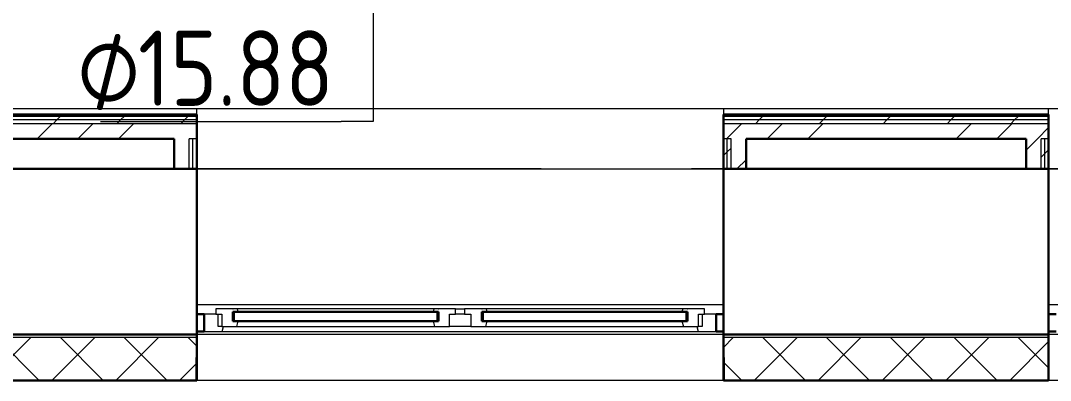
# Model space of a CAD drawing. Header units: millimetres. Extents: x -88595 to 880822, y -1054509 to -148035.
# Drawn here: x 184383 to 187804, y -247954 to -246760 of the extents above; entities that cross this region are included whole.
import ezdxf

# ---------------------------------------------------------------- set-up
doc = ezdxf.new("R2010")
doc.units = ezdxf.units.MM
doc.linetypes.add('ADSK_Линия сетки', pattern=[25, 20, -2.5, 0, -2.5])
for name, color, linetype, lineweight in [('_ Окна', 7, 'Continuous', 30), ('Марки', 7, 'Continuous', 20), ('Оборудование', 7, 'Continuous', 18), ('Ограждение', 7, 'Continuous', 9), ('Окна', 7, 'Continuous', 9), ('Оси', 7, 'Continuous', 9), ('Стены внутренние', 7, 'Continuous', 18), ('Стены наружные', 7, 'Continuous', 18), ('Стены штриховка', 7, 'Continuous', 9)]:
    doc.layers.add(name, color=color, linetype=linetype, lineweight=lineweight)
doc.styles.add('$0$GOST Common_10', font='GOST_Common.ttf', dxfattribs={"width": 0.9, "height": 250})
doc.styles.add('$1$GOST Common', font='GOST_Common.ttf', dxfattribs={"width": 0.9, "height": 250})

# ---------------------------------------------------------------- blocks, each defined once
blk = doc.blocks.new('$0$ADSK_M_Трубы - Диаметр_8-160846-В_Координация_1 этаж ОВ3')
at = {"layer": 'Марки'}
blk.add_line((0, 0), (8, 0), dxfattribs=at)
blk = doc.blocks.new('1 этаж')
at = {"layer": '_ Окна'}
for p, q in [((221122.7, 680580.6), (221097.7, 680580.6)), ((221122.7, 680522.6), (221122.7, 680580.6)), ((221220.7, 680588.6), (221217.7, 680588.6)), ((221217.7, 680588.6), (221217.7, 680556.6)), ((221897.7, 680588.6), (221220.7, 680588.6)), ((221220.7, 680588.6), (221220.7, 680556.6)), ((221220.7, 680556.6), (221220.7, 680588.6)), ((221897.7, 680556.6), (221897.7, 680588.6)), ((221897.7, 680588.6), (221897.7, 680556.6)), ((221900.7, 680588.6), (221897.7, 680588.6)), ((221900.7, 680556.6), (221900.7, 680588.6)), ((222047.7, 680588.6), (222044.7, 680588.6)), ((222044.7, 680588.6), (222044.7, 680556.6)), ((222724.7, 680588.6), (222047.7, 680588.6)), ((222047.7, 680588.6), (222047.7, 680556.6)), ((222047.7, 680556.6), (222047.7, 680588.6)), ((222724.7, 680556.6), (222724.7, 680588.6)), ((222724.7, 680588.6), (222724.7, 680556.6)), ((222727.7, 680588.6), (222724.7, 680588.6)), ((222727.7, 680556.6), (222727.7, 680588.6)), ((222847.7, 680580.6), (222822.7, 680580.6)), ((222822.7, 680580.6), (222822.7, 680522.6)), ((223952.7, 680580.6), (223927.7, 680580.6)), ((221217.7, 680556.6), (221220.7, 680556.6)), ((221220.7, 680556.6), (221897.7, 680556.6)), ((221897.7, 680556.6), (221900.7, 680556.6)), ((222044.7, 680556.6), (222047.7, 680556.6)), ((222047.7, 680556.6), (222724.7, 680556.6)), ((222724.7, 680556.6), (222727.7, 680556.6)), ((221097.7, 680522.6), (221122.7, 680522.6)), ((222822.7, 680522.6), (222847.7, 680522.6)), ((223927.7, 680522.6), (223952.7, 680522.6))]:
    blk.add_line(p, q, dxfattribs=at)
at = {"layer": '_ Окна', "lineweight": 18}
for p, q in [((221160.7, 680580.6), (221122.7, 680580.6)), ((221122.7, 680580.6), (221122.7, 680522.6)), ((221216.7, 680597.6), (221160.7, 680597.6)), ((221160.7, 680597.6), (221160.7, 680580.6)), ((221160.7, 680580.6), (221180.7, 680580.6)), ((221168.7, 680539.6), (221168.7, 680580.6)), ((221180.7, 680580.6), (221180.7, 680539.6)), ((221217.7, 680596.6), (221216.7, 680597.6)), ((221218.7, 680597.6), (221217.7, 680596.6)), ((221217.7, 680556.6), (221217.7, 680588.6)), ((221217.7, 680588.6), (221235.7, 680588.6)), ((221233.3, 680597.6), (221218.7, 680597.6)), ((221235.7, 680588.6), (221233.3, 680597.6)), ((221885.1, 680597.6), (221882.7, 680588.6)), ((221882.7, 680588.6), (221900.7, 680588.6)), ((221899.7, 680597.6), (221885.1, 680597.6)), ((221900.7, 680596.6), (221899.7, 680597.6)), ((221901.7, 680597.6), (221900.7, 680596.6)), ((221900.7, 680588.6), (221900.7, 680556.6)), ((221957.7, 680597.6), (221901.7, 680597.6)), ((221937.7, 680539.6), (221937.7, 680580.6)), ((221937.7, 680580.6), (221957.7, 680580.6)), ((221957.7, 680580.6), (221957.7, 680597.6)), ((222043.7, 680597.6), (221987.7, 680597.6)), ((221987.7, 680597.6), (221987.7, 680580.6)), ((221987.7, 680580.6), (222007.7, 680580.6)), ((222007.7, 680580.6), (222007.7, 680539.6)), ((222044.7, 680596.6), (222043.7, 680597.6)), ((222045.7, 680597.6), (222044.7, 680596.6)), ((222044.7, 680556.6), (222044.7, 680588.6)), ((222044.7, 680588.6), (222062.7, 680588.6)), ((222060.3, 680597.6), (222045.7, 680597.6)), ((222062.7, 680588.6), (222060.3, 680597.6)), ((222712.1, 680597.6), (222709.7, 680588.6)), ((222709.7, 680588.6), (222727.7, 680588.6)), ((222726.7, 680597.6), (222712.1, 680597.6)), ((222727.7, 680596.6), (222726.7, 680597.6)), ((222728.7, 680597.6), (222727.7, 680596.6)), ((222727.7, 680588.6), (222727.7, 680556.6)), ((222784.7, 680597.6), (222728.7, 680597.6)), ((222764.7, 680539.6), (222764.7, 680580.6)), ((222764.7, 680580.6), (222784.7, 680580.6)), ((222776.7, 680580.6), (222776.7, 680539.6)), ((222784.7, 680580.6), (222784.7, 680597.6)), ((222822.7, 680580.6), (222784.7, 680580.6)), ((222822.7, 680522.6), (222822.7, 680580.6)), ((221235.7, 680556.6), (221217.7, 680556.6)), ((221231.2, 680539.6), (221235.7, 680556.6)), ((221900.7, 680556.6), (221882.7, 680556.6)), ((221882.7, 680556.6), (221887.3, 680539.6)), ((222062.7, 680556.6), (222044.7, 680556.6)), ((222058.2, 680539.6), (222062.7, 680556.6)), ((222727.7, 680556.6), (222709.7, 680556.6)), ((222709.7, 680556.6), (222714.3, 680539.6)), ((221122.7, 680522.6), (221182.2, 680522.6)), ((221180.7, 680539.6), (221168.7, 680539.6)), ((221180.7, 680539.6), (221231.2, 680539.6)), ((221182.2, 680522.6), (221186.7, 680539.6)), ((221887.3, 680539.6), (221937.7, 680539.6)), ((222007.7, 680539.6), (222058.2, 680539.6)), ((222714.3, 680539.6), (222764.7, 680539.6)), ((222758.7, 680539.6), (222763.3, 680522.6)), ((222763.3, 680522.6), (222822.7, 680522.6)), ((222776.7, 680539.6), (222764.7, 680539.6))]:
    blk.add_line(p, q, dxfattribs=at)
at = {"layer": 'Ограждение'}
for p, q in [((220482.3, 681262.6), (234467.7, 681262.6)), ((221097.7, 681242.6), (221097.7, 681262.6)), ((221097.7, 681262.6), (222847.7, 681262.6)), ((222847.7, 681262.6), (222847.7, 681242.6)), ((223927.7, 681242.6), (223927.7, 681262.6)), ((223927.7, 681262.6), (225677.7, 681262.6)), ((221097.7, 681062.6), (222847.7, 681062.6)), ((223927.7, 681062.6), (225677.7, 681062.6)), ((221097.7, 680612.6), (222847.7, 680612.6)), ((223927.7, 680612.6), (225677.7, 680612.6))]:
    blk.add_line(p, q, dxfattribs=at)
at = {"layer": 'Окна'}
for p, q in [((221218.7, 680597.6), (221216.7, 680597.6)), ((221885.1, 680597.6), (221233.3, 680597.6)), ((221901.7, 680597.6), (221899.7, 680597.6)), ((221957.7, 680597.6), (221987.7, 680597.6)), ((221987.7, 680580.6), (221957.7, 680580.6)), ((222045.7, 680597.6), (222043.7, 680597.6)), ((222712.1, 680597.6), (222060.3, 680597.6)), ((222728.7, 680597.6), (222726.7, 680597.6)), ((221182.2, 680522.6), (222763.3, 680522.6)), ((221231.2, 680539.6), (221887.3, 680539.6)), ((222007.7, 680539.6), (221937.7, 680539.6)), ((222058.2, 680539.6), (222714.3, 680539.6))]:
    blk.add_line(p, q, dxfattribs=at)
at = {"layer": 'Оси', "linetype": 'ADSK_Линия сетки', "ltscale": 100}
blk.add_line((247242.7, 681062.6), (175520.4, 681062.6), dxfattribs=at)
at = {"layer": 'Стены внутренние', "lineweight": 30}
for p, q in [((221022.7, 681062.6), (220452.3, 681062.6)), ((221097.7, 680512.6), (221097.7, 681062.6)), ((222847.7, 681062.6), (222847.7, 680512.6)), ((223852.7, 681062.6), (222922.7, 681062.6)), ((223927.7, 680512.6), (223927.7, 681062.6)), ((220144.7, 680512.6), (221097.7, 680512.6)), ((222847.7, 680512.6), (223927.7, 680512.6)), ((221097.7, 680360.6), (221097.7, 680502.6)), ((222847.7, 680502.6), (222847.7, 680360.6)), ((223927.7, 680360.6), (223927.7, 680502.6)), ((220144.7, 680360.6), (221097.7, 680360.6)), ((222847.7, 680360.6), (223927.7, 680360.6))]:
    blk.add_line(p, q, dxfattribs=at)
at = {"layer": 'Стены внутренние'}
for p, q in [((222847.7, 680512.6), (221097.7, 680512.6)), ((225677.7, 680512.6), (223927.7, 680512.6)), ((222847.7, 680360.6), (221097.7, 680360.6)), ((225677.7, 680360.6), (223927.7, 680360.6))]:
    blk.add_line(p, q, dxfattribs=at)
at = {"layer": 'Стены внутренние', "linetype": 'Continuous', "lineweight": 9}
for p, q in [((220406.6, 680362.6), (220546.6, 680502.6)), ((220572.4, 680362.6), (220432.4, 680502.6)), ((220618.8, 680362.6), (220758.8, 680502.6)), ((220784.6, 680362.6), (220644.6, 680502.6)), ((220830.9, 680362.6), (220970.9, 680502.6)), ((220996.7, 680362.6), (220856.7, 680502.6)), ((221097.7, 680473.7), (221068.8, 680502.6)), ((222847.7, 680470.2), (222880.1, 680502.6)), ((222952.2, 680362.6), (223092.2, 680502.6)), ((223118, 680362.6), (222978, 680502.6)), ((223164.3, 680362.6), (223304.3, 680502.6)), ((223330.2, 680362.6), (223190.2, 680502.6)), ((223376.5, 680362.6), (223516.5, 680502.6)), ((223542.3, 680362.6), (223402.3, 680502.6)), ((223588.6, 680362.6), (223728.6, 680502.6)), ((223754.4, 680362.6), (223614.4, 680502.6)), ((223800.7, 680362.6), (223927.7, 680489.6)), ((223925.7, 680403.4), (223826.5, 680502.6)), ((221043, 680362.6), (221095.7, 680415.3)), ((222905.9, 680362.6), (222849.7, 680418.8)), ((220812.5, 680362.6), (220811.4, 680360.6)), ((221021.7, 680360.6), (221020.5, 680362.6)), ((223485.3, 680360.6), (223484.2, 680362.6)), ((223628.1, 680362.6), (223627.2, 680361))]:
    blk.add_line(p, q, dxfattribs=at)
at = {"layer": 'Стены наружные', "lineweight": 30}
for p, q in [((221097.7, 681242.6), (220482.3, 681242.6)), ((221097.7, 681062.6), (221097.7, 681242.6)), ((223927.7, 681242.6), (222847.7, 681242.6)), ((222847.7, 681242.6), (222847.7, 681062.6)), ((223927.7, 681062.6), (223927.7, 681242.6)), ((220452.3, 681162.6), (221022.7, 681162.6)), ((221022.7, 681162.6), (221022.7, 681062.6)), ((222922.7, 681162.6), (223852.7, 681162.6)), ((222922.7, 681062.6), (222922.7, 681162.6)), ((223852.7, 681162.6), (223852.7, 681062.6)), ((221022.7, 681062.6), (221097.7, 681062.6)), ((222847.7, 681062.6), (222922.7, 681062.6)), ((223852.7, 681062.6), (223927.7, 681062.6)), ((221097.7, 680502.6), (221097.7, 680512.6)), ((222847.7, 680512.6), (222847.7, 680502.6)), ((223927.7, 680502.6), (223927.7, 680512.6))]:
    blk.add_line(p, q, dxfattribs=at)
at = {"layer": 'Стены наружные', "linetype": 'Continuous', "lineweight": 9}
for p, q in [((220632.7, 681225.1), (220645.2, 681237.6)), ((220844.9, 681225.1), (220857.4, 681237.6)), ((220857.4, 681237.6), (220862.4, 681242.6)), ((221057, 681225.1), (221069.5, 681237.6)), ((222966.2, 681225.1), (222978.7, 681237.6)), ((222978.7, 681237.6), (222983.7, 681242.6)), ((223178.3, 681225.1), (223190.8, 681237.6)), ((223390.4, 681225.1), (223402.9, 681237.6)), ((223402.9, 681237.6), (223407.9, 681242.6)), ((223602.6, 681225.1), (223615.1, 681237.6)), ((223814.7, 681225.1), (223827.2, 681237.6)), ((223827.2, 681237.6), (223832.2, 681242.6)), ((220567.5, 681162.6), (220617.5, 681212.6)), ((220620.2, 681212.6), (220632.7, 681225.1)), ((220702.5, 681162.6), (220752.5, 681212.6)), ((220832.4, 681212.6), (220844.9, 681225.1)), ((220837.4, 681162.6), (220887.4, 681212.6)), ((221044.5, 681212.6), (221057, 681225.1)), ((222857.5, 681162.6), (222907.5, 681212.6)), ((222953.7, 681212.6), (222966.2, 681225.1)), ((222992.4, 681162.6), (223042.4, 681212.6)), ((223127.4, 681162.6), (223177.4, 681212.6)), ((223165.8, 681212.6), (223178.3, 681225.1)), ((223377.9, 681212.6), (223390.4, 681225.1)), ((223590.1, 681212.6), (223602.6, 681225.1)), ((223620.8, 681162.6), (223670.8, 681212.6)), ((223755.7, 681162.6), (223805.7, 681212.6)), ((223802.2, 681212.6), (223814.7, 681225.1)), ((223890.7, 681162.6), (223927.7, 681199.6)), ((223852.7, 681124.6), (223890.7, 681162.6)), ((222860.2, 681119.1), (222872.7, 681131.6)), ((223915.2, 681113.5), (223927.7, 681126)), ((222847.7, 681106.6), (222860.2, 681119.1)), ((222892.4, 681062.6), (222922.7, 681092.9)), ((223902.7, 681101), (223915.2, 681113.5))]:
    blk.add_line(p, q, dxfattribs=at)
at = {"layer": 'Стены штриховка'}
for p, q in [((220452.3, 681237.6), (221097.7, 681237.6)), ((221097.7, 681237.6), (220452.3, 681237.6)), ((222847.7, 681237.6), (223927.7, 681237.6)), ((223927.7, 681237.6), (222847.7, 681237.6)), ((221097.7, 681225.1), (220452.3, 681225.1)), ((221097.7, 681212.6), (220452.3, 681212.6)), ((223927.7, 681225.1), (222847.7, 681225.1)), ((223927.7, 681212.6), (222847.7, 681212.6)), ((221072.7, 681062.6), (221072.7, 681162.6)), ((221097.7, 681162.6), (221072.7, 681162.6)), ((221085.2, 681062.6), (221085.2, 681162.6)), ((222872.7, 681162.6), (222847.7, 681162.6)), ((222860.2, 681062.6), (222860.2, 681162.6)), ((222872.7, 681062.6), (222872.7, 681162.6)), ((223902.7, 681062.6), (223902.7, 681162.6)), ((223927.7, 681162.6), (223902.7, 681162.6)), ((223915.2, 681062.6), (223915.2, 681162.6)), ((221097.7, 680502.6), (220144.7, 680502.6)), ((223927.7, 680502.6), (222847.7, 680502.6)), ((221097.7, 680436.6), (221095.7, 680436.6)), ((221095.7, 680362.6), (221095.7, 680436.6)), ((222849.7, 680436.6), (222847.7, 680436.6)), ((222849.7, 680436.6), (222849.7, 680362.6)), ((223927.7, 680436.6), (223925.7, 680436.6)), ((223925.7, 680362.6), (223925.7, 680436.6)), ((220142.7, 680362.6), (221095.7, 680362.6)), ((222849.7, 680362.6), (223925.7, 680362.6))]:
    blk.add_line(p, q, dxfattribs=at)

msp = doc.modelspace()

# ---------------------------------------------------------------- linework, layer by layer
at = {"layer": 'Марки'}
for p, q in [((185553.8, -246269.6), (185553.8, -247094.2)), ((185553.8, -247094.2), (185448.1, -247094.2))]:
    msp.add_line(p, q, dxfattribs=at)

# ---------------------------------------------------------------- block references
at = {"layer": 'Марки', "xscale": 99.99999999999993, "yscale": 99.99999999999993, "zscale": 99.99999999999993}
msp.add_blockref('$0$ADSK_M_Трубы - Диаметр_8-160846-В_Координация_1 этаж ОВ3', (184648.1, -247094.2), dxfattribs=at)
at = {"layer": 'Оборудование', "color": 5, "true_color": 0x0000ff}
msp.add_blockref('1 этаж', (-36129.5, -928314.5), dxfattribs=at)

# ---------------------------------------------------------------- texts
at = {"layer": 'Марки', "lineweight": 9, "char_height": 250, "attachment_point": 1}
for s, insert, width, style in [('\\fGOST Common|b0|i0|c254|p34|;\\W.9;⌀', (184570.6, -246792.7), 245.316, '$0$GOST Common_10'), ('15.88', (184773, -246792.7), 800.886, '$1$GOST Common')]:
    msp.add_mtext(s, dxfattribs=dict(at, insert=insert, width=width, style=style))

doc.saveas('drawing.dxf')
